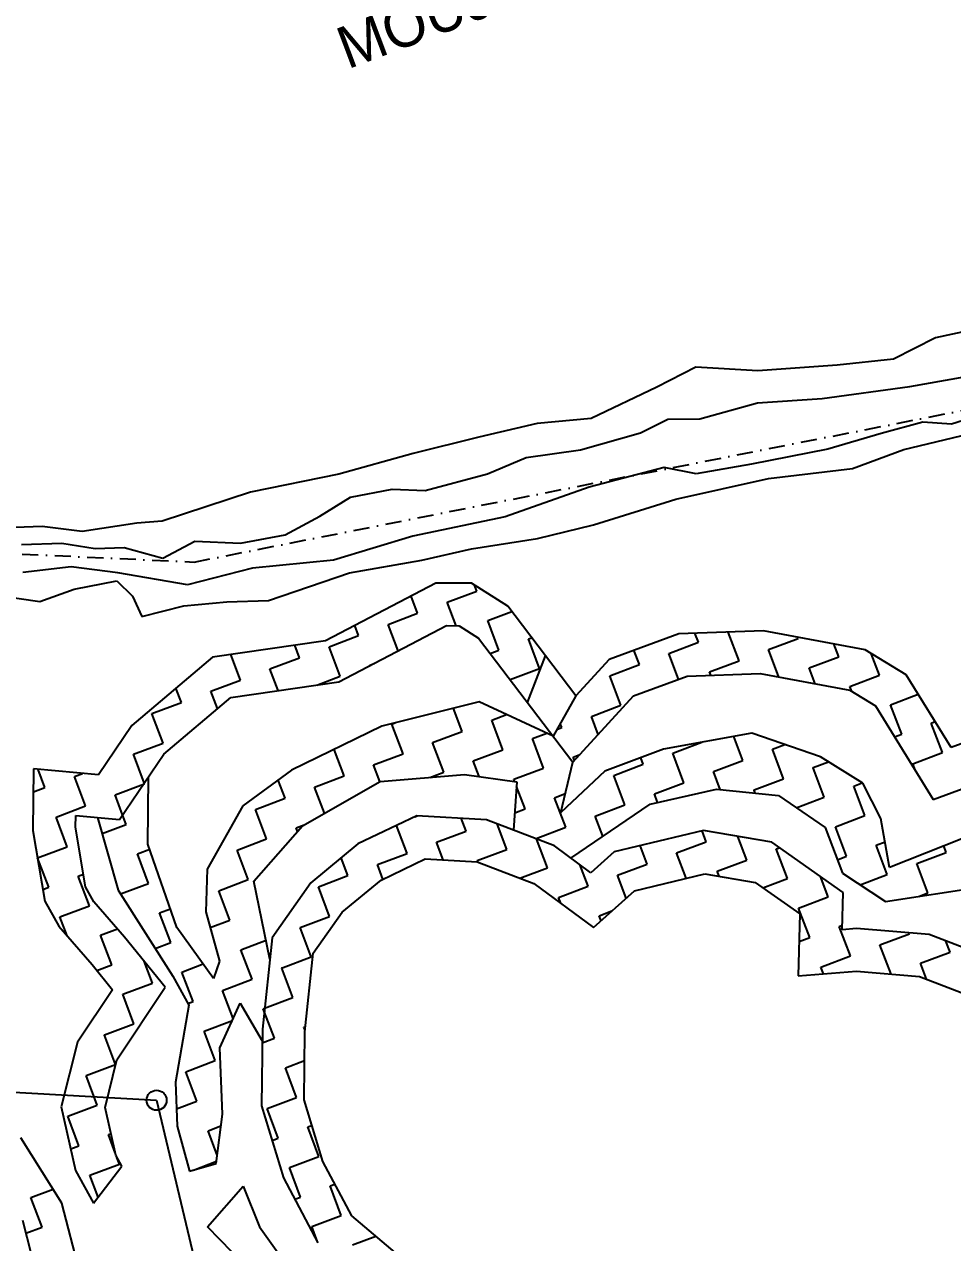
# Model space of a CAD drawing. Header units: metres. Extents: x 307096 to 311250, y 1932270 to 1936190.
# Drawn here: x 309346.1 to 309634, y 1935112.3 to 1935490.2 of the extents above; entities that cross this region are included whole.
import ezdxf

# ---------------------------------------------------------------- set-up
doc = ezdxf.new("R2010")
doc.units = ezdxf.units.M
doc.linetypes.add('DASHDOT', pattern=[1, 0.5, -0.25, 0, -0.25])
for name, color, linetype in [('LINE_WATER', 4, 'Continuous'), ('POLY_HATCH', 12, 'Continuous'), ('POLY_PARCEL', 6, 'Continuous'), ('POLY_WATER', 4, 'Continuous'), ('TEXT_MAPOUT', 7, 'Continuous'), ('V_BOUND_STREAM_LINE', 7, 'DASHDOT')]:
    doc.layers.add(name, color=color, linetype=linetype)

msp = doc.modelspace()

# ---------------------------------------------------------------- linework, layer by layer
msp.add_circle((309387.13, 1935156.48), 3.11)
at = {"layer": 'LINE_WATER'}
for p, q in [((309620.75, 1935377.9), (309650.26, 1935383.12)), ((309593.55, 1935374.19), (309620.75, 1935377.9)), ((309555.66, 1935367.88), (309573.45, 1935372.83)), ((309573.45, 1935372.83), (309593.55, 1935374.19)), ((309651.53, 1935371.94), (309633.65, 1935366.17)), ((309537.19, 1935363.47), (309545.64, 1935367.77)), ((309545.64, 1935367.77), (309555.66, 1935367.88)), ((309518.57, 1935358.2), (309537.19, 1935363.47)), ((309611.9, 1935363.32), (309595.31, 1935358.39)), ((309624.75, 1935366.83), (309611.9, 1935363.32)), ((309633.65, 1935366.17), (309624.75, 1935366.83)), ((309489.71, 1935350.82), (309501.72, 1935355.83)), ((309501.72, 1935355.83), (309518.57, 1935358.2)), ((309595.31, 1935358.39), (309571.62, 1935353.82)), ((309544.58, 1935352.71), (309521.27, 1935346.68)), ((309554.47, 1935350.83), (309544.58, 1935352.71)), ((309571.62, 1935353.82), (309554.47, 1935350.83)), ((309470.42, 1935345.62), (309489.71, 1935350.82)), ((309447.22, 1935343.58), (309460.18, 1935346.07)), ((309460.18, 1935346.07), (309470.42, 1935345.62)), ((309521.27, 1935346.68), (309495.23, 1935337.48)), ((309437.8, 1935337.63), (309447.22, 1935343.58)), ((309427.05, 1935331.82), (309437.8, 1935337.63)), ((309495.23, 1935337.48), (309466.59, 1935331.4)), ((309389.01, 1935324.65), (309399.02, 1935329.87)), ((309399.02, 1935329.87), (309413.14, 1935329.29)), ((309413.14, 1935329.29), (309427.05, 1935331.82)), ((309466.59, 1935331.4), (309442.01, 1935324)), ((309345.22, 1935328.89), (309357.7, 1935329.29)), ((309357.7, 1935329.29), (309368.07, 1935327.62)), ((309368.07, 1935327.62), (309377.05, 1935327.97)), ((309377.05, 1935327.97), (309389.01, 1935324.65)), ((309360.58, 1935321.97), (309345.66, 1935320.17)), ((309375.12, 1935320.06), (309360.58, 1935321.97)), ((309442.01, 1935324), (309416.82, 1935321.53)), ((309396.75, 1935316.37), (309375.12, 1935320.06)), ((309416.82, 1935321.53), (309396.75, 1935316.37))]:
    msp.add_line(p, q, dxfattribs=at)
at = {"layer": 'POLY_HATCH'}
for p, q in [((309473.78, 1935316.9), (309439.55, 1935299)), ((309484.79, 1935316.86), (309473.78, 1935316.9)), ((309496.07, 1935309.73), (309484.79, 1935316.86)), ((309517.16, 1935281.93), (309496.07, 1935309.73)), ((309443.67, 1935286.26), (309477, 1935303.69)), ((309477, 1935303.69), (309480.95, 1935303.68)), ((309480.95, 1935303.68), (309487, 1935299.85)), ((309487, 1935299.85), (309516.2, 1935261.34)), ((309549.08, 1935301.16), (309527.49, 1935293.22)), ((309575.33, 1935302.07), (309549.08, 1935301.16)), ((309606.93, 1935296.21), (309575.33, 1935302.07)), ((309439.55, 1935299), (309404.47, 1935293.95)), ((309619.66, 1935288.43), (309606.93, 1935296.21)), ((309404.47, 1935293.95), (309379.49, 1935272.74)), ((309502.13, 1935279.9), (309507.75, 1935294.33)), ((309527.49, 1935293.22), (309517.16, 1935281.93)), ((309535.06, 1935281.94), (309551.66, 1935288.05)), ((309551.66, 1935288.05), (309574.34, 1935288.83)), ((309574.34, 1935288.83), (309602.12, 1935283.68)), ((309633.55, 1935265.9), (309619.66, 1935288.43)), ((309410.11, 1935281.43), (309443.67, 1935286.26)), ((309389.39, 1935263.84), (309410.11, 1935281.43)), ((309517.16, 1935281.93), (309510.1, 1935269.4)), ((309516.2, 1935261.34), (309535.06, 1935281.94)), ((309602.12, 1935283.68), (309610.08, 1935278.82)), ((309487.21, 1935280.05), (309456.94, 1935272.48)), ((309510.1, 1935269.4), (309487.21, 1935280.05)), ((309610.08, 1935278.82), (309627.98, 1935249.8)), ((309379.49, 1935272.74), (309369.07, 1935257.43)), ((309652.34, 1935272.79), (309633.55, 1935265.9)), ((309456.94, 1935272.48), (309428.96, 1935258.84)), ((309571.76, 1935270.36), (309544.35, 1935265.41)), ((309593.03, 1935262.98), (309571.76, 1935270.36)), ((309544.35, 1935265.41), (309526.14, 1935258.54)), ((309375.61, 1935243.59), (309389.39, 1935263.84)), ((309512.5, 1935245.7), (309516.2, 1935261.34)), ((309606.12, 1935254.83), (309593.03, 1935262.98)), ((309348.99, 1935259.24), (309348.78, 1935240.19)), ((309369.07, 1935257.43), (309348.99, 1935259.24)), ((309428.96, 1935258.84), (309413.88, 1935247.76)), ((309456.46, 1935255.36), (309482.61, 1935257.52)), ((309482.61, 1935257.52), (309498.9, 1935255.2)), ((309526.14, 1935258.54), (309512.5, 1935245.7)), ((309627.98, 1935249.8), (309655.66, 1935259.95)), ((309384.45, 1935235.9), (309384.58, 1935256.76)), ((309432.36, 1935241.65), (309456.46, 1935255.36)), ((309498.9, 1935255.2), (309497.79, 1935240.28)), ((309611.79, 1935243.88), (309606.12, 1935254.83)), ((309540.16, 1935248.31), (309560.74, 1935252.99)), ((309560.74, 1935252.99), (309579.97, 1935251)), ((309579.97, 1935251), (309594.5, 1935241.08)), ((309413.88, 1935247.76), (309402.77, 1935228.18)), ((309515.63, 1935231.62), (309540.16, 1935248.31)), ((309361.99, 1935241.22), (309362.03, 1935244.81)), ((309362.03, 1935244.81), (309375.61, 1935243.59)), ((309368.77, 1935244.21), (309375.2, 1935221.63)), ((309467.82, 1935244.72), (309449.59, 1935235.99)), ((309489.41, 1935243.51), (309467.82, 1935244.72)), ((309510.53, 1935235.36), (309489.41, 1935243.51)), ((309614.43, 1935228.71), (309611.79, 1935243.88)), ((309348.78, 1935240.19), (309352.48, 1935218.21)), ((309365.11, 1935222.65), (309361.99, 1935241.22)), ((309417.29, 1935224.41), (309432.36, 1935241.65)), ((309556.75, 1935240.17), (309529.04, 1935233.53)), ((309577.96, 1935236.51), (309556.75, 1935240.17)), ((309594.5, 1935241.08), (309599.84, 1935226.93)), ((309648.74, 1935242.29), (309614.43, 1935228.71)), ((309393.44, 1935210.03), (309384.45, 1935235.9)), ((309449.59, 1935235.99), (309434.93, 1935223.89)), ((309521.83, 1935227.07), (309510.53, 1935235.36)), ((309600.06, 1935220.97), (309577.96, 1935236.51)), ((309456.75, 1935224.78), (309470.46, 1935231.35)), ((309470.46, 1935231.35), (309486.6, 1935230.45)), ((309529.04, 1935233.53), (309521.83, 1935227.07)), ((309402.77, 1935228.18), (309402.38, 1935214.94)), ((309486.6, 1935230.45), (309504.14, 1935223.68)), ((309422.26, 1935200.24), (309417.29, 1935224.41)), ((309434.93, 1935223.89), (309422.97, 1935206.87)), ((309444.71, 1935214.85), (309456.75, 1935224.78)), ((309504.14, 1935223.68), (309522.66, 1935210.09)), ((309535.36, 1935221.48), (309557.18, 1935226.71)), ((309557.18, 1935226.71), (309572.79, 1935224.01)), ((309572.79, 1935224.01), (309586.66, 1935214.26)), ((309599.84, 1935226.93), (309613.19, 1935218.1)), ((309613.19, 1935218.1), (309654.68, 1935224.52)), ((309367.67, 1935218.06), (309365.11, 1935222.65)), ((309375.2, 1935221.63), (309392.2, 1935194.93)), ((309522.66, 1935210.09), (309535.36, 1935221.48)), ((309599.72, 1935209.38), (309600.06, 1935220.97)), ((309352.48, 1935218.21), (309356.8, 1935210.45)), ((309377.2, 1935207.03), (309367.67, 1935218.06)), ((309402.38, 1935214.94), (309406.62, 1935199.6)), ((309435.73, 1935202.07), (309444.71, 1935214.85)), ((309586.66, 1935214.26), (309586.1, 1935195.07)), ((309356.8, 1935210.45), (309367.09, 1935198.55)), ((309404.77, 1935194.28), (309393.44, 1935210.03)), ((309604.18, 1935209.73), (309599.72, 1935209.38)), ((309626.72, 1935207.89), (309604.18, 1935209.73)), ((309389.81, 1935191.53), (309377.2, 1935207.03)), ((309422.97, 1935206.87), (309419.93, 1935178.5)), ((309652.24, 1935198.06), (309626.72, 1935207.89)), ((309433.12, 1935177.72), (309435.73, 1935202.07)), ((309367.09, 1935198.55), (309373.43, 1935190.76)), ((309406.62, 1935199.6), (309404.77, 1935194.28)), ((309392.2, 1935194.93), (309397.11, 1935186)), ((309586.1, 1935195.07), (309604.16, 1935196.49)), ((309604.16, 1935196.49), (309623.75, 1935194.89)), ((309623.75, 1935194.89), (309645.51, 1935186.51)), ((309373.43, 1935190.76), (309362.58, 1935174.48)), ((309374.82, 1935169.06), (309389.81, 1935191.53)), ((309397.11, 1935186), (309393.02, 1935162.13)), ((309406.75, 1935172.7), (309413.05, 1935186.63)), ((309413.05, 1935186.63), (309413.05, 1935186.63)), ((309413.05, 1935186.63), (309419.89, 1935174.88)), ((309419.93, 1935178.5), (309419.65, 1935154.76)), ((309362.58, 1935174.48), (309357.55, 1935154.4)), ((309432.87, 1935156.65), (309433.12, 1935177.72)), ((309407.55, 1935152.21), (309406.75, 1935172.7)), ((309371.12, 1935154.24), (309374.82, 1935169.06)), ((309393.02, 1935162.13), (309393.55, 1935148.47)), ((309438.71, 1935137.47), (309432.87, 1935156.65)), ((309357.55, 1935154.4), (309361.99, 1935134.7)), ((309374.45, 1935139.44), (309371.12, 1935154.24)), ((309405.63, 1935136.86), (309407.55, 1935152.21)), ((309419.65, 1935154.76), (309426.45, 1935132.41)), ((309393.55, 1935148.47), (309397.29, 1935134.48)), ((309357.76, 1935124.61), (309345.05, 1935144.78)), ((309376.3, 1935136.08), (309374.45, 1935139.44)), ((309397.29, 1935134.48), (309405.63, 1935136.86)), ((309447.64, 1935120.67), (309438.71, 1935137.47)), ((309361.99, 1935134.7), (309367.6, 1935124.55)), ((309367.6, 1935124.55), (309376.3, 1935136.08)), ((309402.88, 1935117.23), (309413.95, 1935129.79)), ((309413.95, 1935129.79), (309419.02, 1935117.2)), ((309426.45, 1935132.41), (309437.18, 1935112.24)), ((309365.43, 1935095.02), (309357.76, 1935124.61)), ((309345.5, 1935119.31), (309353.46, 1935088.6)), ((309463.8, 1935106.99), (309447.64, 1935120.67)), ((309414.42, 1935105.46), (309402.88, 1935117.23)), ((309419.02, 1935117.2), (309429.82, 1935102.25))]:
    msp.add_line(p, q, dxfattribs=at)
at = {"layer": 'POLY_HATCH', "linetype": 'Continuous'}
for p, q in [((309477.24, 1935310.98), (309486.4, 1935314.44)), ((309486.4, 1935314.44), (309485.7, 1935316.29)), ((309468.08, 1935307.53), (309466.06, 1935312.87)), ((309479.99, 1935303.68), (309477.24, 1935310.98)), ((309458.92, 1935304.07), (309468.08, 1935307.53)), ((309489.85, 1935305.28), (309497.32, 1935308.09)), ((309449.76, 1935300.62), (309448.59, 1935303.72)), ((309462.02, 1935295.86), (309458.92, 1935304.07)), ((309493.3, 1935296.12), (309489.85, 1935305.28)), ((309440.6, 1935297.16), (309449.76, 1935300.62)), ((309502.46, 1935299.57), (309503.48, 1935299.96)), ((309505.92, 1935290.42), (309502.46, 1935299.57)), ((309555.16, 1935298.53), (309554.1, 1935301.33)), ((309567.78, 1935292.83), (309564.43, 1935301.69)), ((309576.93, 1935296.28), (309586.09, 1935299.74)), ((309586.09, 1935299.74), (309585.95, 1935300.1)), ((309431.45, 1935293.71), (309429.97, 1935297.62)), ((309444.06, 1935288), (309440.6, 1935297.16)), ((309490.61, 1935295.1), (309493.3, 1935296.12)), ((309536.85, 1935291.62), (309535.18, 1935296.04)), ((309546, 1935295.08), (309555.16, 1935298.53)), ((309580.15, 1935287.76), (309576.93, 1935296.28)), ((309598.7, 1935294.03), (309597.2, 1935298.01)), ((309413.13, 1935286.8), (309410.12, 1935294.77)), ((309422.29, 1935290.25), (309431.45, 1935293.71)), ((309453.22, 1935291.46), (309454.64, 1935291.99)), ((309527.69, 1935288.17), (309536.85, 1935291.62)), ((309549.02, 1935287.08), (309546, 1935295.08)), ((309558.62, 1935289.37), (309567.78, 1935292.83)), ((309589.55, 1935290.58), (309598.7, 1935294.03)), ((309611.32, 1935288.33), (309608.77, 1935295.09)), ((309424.82, 1935283.55), (309422.29, 1935290.25)), ((309436.81, 1935285.27), (309444.06, 1935288)), ((309453.28, 1935291.29), (309453.22, 1935291.46)), ((309496.77, 1935286.97), (309505.92, 1935290.42)), ((309531.14, 1935279.01), (309527.69, 1935288.17)), ((309559.02, 1935288.3), (309558.62, 1935289.37)), ((309591.4, 1935285.67), (309589.55, 1935290.58)), ((309602.16, 1935284.87), (309611.32, 1935288.33)), ((309394.81, 1935279.89), (309393.14, 1935284.33)), ((309403.97, 1935283.34), (309413.13, 1935286.8)), ((309602.75, 1935283.29), (309602.16, 1935284.87)), ((309406.01, 1935277.95), (309403.97, 1935283.34)), ((309614.77, 1935279.17), (309623.37, 1935282.41)), ((309385.65, 1935276.44), (309394.81, 1935279.89)), ((309389.11, 1935267.28), (309385.65, 1935276.44)), ((309481.9, 1935270.89), (309479.2, 1935278.04)), ((309521.98, 1935275.55), (309531.14, 1935279.01)), ((309618.23, 1935270.01), (309614.77, 1935279.17)), ((309460.13, 1935273.14), (309461.16, 1935273.53)), ((309463.58, 1935263.98), (309460.13, 1935273.14)), ((309491.05, 1935274.35), (309495.7, 1935276.1)), ((309494.51, 1935265.19), (309491.05, 1935274.35)), ((309512.83, 1935272.1), (309512.34, 1935273.38)), ((309524.09, 1935269.96), (309521.98, 1935275.55)), ((309627.38, 1935273.47), (309628.6, 1935273.93)), ((309627.41, 1935273.41), (309627.38, 1935273.47)), ((309630.84, 1935264.31), (309627.41, 1935273.41)), ((309472.74, 1935267.44), (309481.9, 1935270.89)), ((309503.67, 1935268.64), (309508.11, 1935270.32)), ((309511.29, 1935271.52), (309512.83, 1935272.1)), ((309568.98, 1935261.9), (309566.17, 1935269.35)), ((309616.02, 1935269.18), (309618.23, 1935270.01)), ((309379.95, 1935263.82), (309389.11, 1935267.28)), ((309445.26, 1935257.08), (309442.17, 1935265.28)), ((309476.19, 1935258.28), (309472.74, 1935267.44)), ((309485.35, 1935261.74), (309494.51, 1935265.19)), ((309507.12, 1935259.49), (309503.67, 1935268.64)), ((309547.21, 1935264.15), (309556.27, 1935267.56)), ((309578.14, 1935265.35), (309582, 1935266.81)), ((309581.59, 1935256.19), (309578.14, 1935265.35)), ((309383.31, 1935254.91), (309379.95, 1935263.82)), ((309454.42, 1935260.53), (309463.58, 1935263.98)), ((309487.19, 1935256.87), (309485.35, 1935261.74)), ((309516.28, 1935262.94), (309518.4, 1935263.74)), ((309516.69, 1935261.87), (309516.28, 1935262.94)), ((309538.05, 1935260.69), (309537.28, 1935262.74)), ((309550.66, 1935254.99), (309547.21, 1935264.15)), ((309559.82, 1935258.44), (309568.98, 1935261.9)), ((309590.75, 1935259.65), (309595.51, 1935261.44)), ((309621.68, 1935260.85), (309630.84, 1935264.31)), ((309352.48, 1935253.46), (309350.34, 1935259.12)), ((309361.63, 1935256.91), (309364.17, 1935257.87)), ((309456.39, 1935255.32), (309454.42, 1935260.53)), ((309471.82, 1935256.63), (309476.19, 1935258.28)), ((309497.96, 1935256.03), (309507.12, 1935259.49)), ((309528.89, 1935257.24), (309538.05, 1935260.69)), ((309561.93, 1935252.86), (309559.82, 1935258.44)), ((309590.77, 1935259.59), (309590.75, 1935259.65)), ((309594.21, 1935250.49), (309590.77, 1935259.59)), ((309622.5, 1935258.69), (309621.68, 1935260.85)), ((309365.09, 1935247.76), (309361.63, 1935256.91)), ((309374.25, 1935251.21), (309383.06, 1935254.53)), ((309383.06, 1935254.53), (309383.41, 1935254.66)), ((309383.41, 1935254.66), (309383.31, 1935254.91)), ((309426.95, 1935250.17), (309424.82, 1935255.8)), ((309436.11, 1935253.62), (309445.26, 1935257.08)), ((309498.24, 1935255.29), (309497.96, 1935256.03)), ((309501.42, 1935246.87), (309498.8, 1935253.83)), ((309532.35, 1935248.08), (309528.89, 1935257.24)), ((309541.51, 1935251.53), (309550.66, 1935254.99)), ((309572.43, 1935252.74), (309581.59, 1935256.19)), ((309603.36, 1935253.94), (309605.97, 1935254.93)), ((309606.82, 1935244.79), (309603.36, 1935253.94)), ((309348.92, 1935252.12), (309352.48, 1935253.46)), ((309376.59, 1935245.01), (309374.25, 1935251.21)), ((309417.79, 1935246.71), (309426.95, 1935250.17)), ((309439.16, 1935245.52), (309436.11, 1935253.62)), ((309510.58, 1935250.33), (309513.89, 1935251.58)), ((309514.03, 1935241.17), (309510.58, 1935250.33)), ((309542.52, 1935248.84), (309541.51, 1935251.53)), ((309572.46, 1935252.68), (309572.43, 1935252.74)), ((309572.81, 1935251.74), (309572.46, 1935252.68)), ((309585.52, 1935247.21), (309594.21, 1935250.49)), ((309355.93, 1935244.3), (309365.09, 1935247.76)), ((309421.24, 1935237.55), (309417.79, 1935246.71)), ((309498.19, 1935245.66), (309501.42, 1935246.87)), ((309523.19, 1935244.62), (309532.35, 1935248.08)), ((309359.39, 1935235.14), (309355.93, 1935244.3)), ((309377.7, 1935242.05), (309376.59, 1935245.01)), ((309467.25, 1935244.44), (309467.95, 1935244.71)), ((309483.1, 1935239.96), (309481.6, 1935243.95)), ((309525.55, 1935238.37), (309523.19, 1935244.62)), ((309597.66, 1935241.33), (309606.82, 1935244.79)), ((309370.19, 1935239.22), (309377.7, 1935242.05)), ((309430.4, 1935241.01), (309432.88, 1935241.94)), ((309430.82, 1935239.89), (309430.4, 1935241.01)), ((309464.79, 1935233.06), (309461.52, 1935241.7)), ((309473.94, 1935236.51), (309483.1, 1935239.96)), ((309495.71, 1935234.26), (309492.71, 1935242.24)), ((309504.87, 1935237.72), (309514.03, 1935241.17)), ((309557.57, 1935236.67), (309556.29, 1935240.07)), ((309601.11, 1935232.17), (309597.66, 1935241.33)), ((309350.23, 1935231.69), (309359.39, 1935235.14)), ((309412.09, 1935234.1), (309421.24, 1935237.55)), ((309476.01, 1935231.04), (309473.94, 1935236.51)), ((309504.95, 1935237.52), (309504.87, 1935237.72)), ((309508.33, 1935228.56), (309504.95, 1935237.52)), ((309539.26, 1935229.76), (309537.11, 1935235.46)), ((309548.41, 1935233.22), (309557.57, 1935236.67)), ((309570.19, 1935230.97), (309567.41, 1935238.33)), ((309610.27, 1935235.63), (309613.05, 1935236.67)), ((309613.73, 1935226.47), (309610.27, 1935235.63)), ((309632.04, 1935233.38), (309631.29, 1935235.38)), ((309353.68, 1935222.53), (309350.23, 1935231.69)), ((309381.16, 1935232.89), (309384.99, 1935234.34)), ((309384.61, 1935223.74), (309381.16, 1935232.89)), ((309415.54, 1935224.94), (309412.09, 1935234.1)), ((309446.47, 1935226.15), (309444.38, 1935231.69)), ((309455.63, 1935229.6), (309464.79, 1935233.06)), ((309486.56, 1935230.81), (309495.71, 1935234.26)), ((309551.39, 1935225.32), (309548.41, 1935233.22)), ((309579.34, 1935234.42), (309580.37, 1935234.81)), ((309582.8, 1935225.26), (309579.34, 1935234.42)), ((309598.27, 1935231.1), (309601.11, 1935232.17)), ((309622.89, 1935229.92), (309632.04, 1935233.38)), ((309457.34, 1935225.06), (309455.63, 1935229.6)), ((309486.71, 1935230.41), (309486.56, 1935230.81)), ((309499.82, 1935225.35), (309508.33, 1935228.56)), ((309520.94, 1935222.85), (309518.4, 1935229.59)), ((309530.1, 1935226.31), (309539.26, 1935229.76)), ((309561.03, 1935227.51), (309570.19, 1935230.97)), ((309561.62, 1935225.94), (309561.03, 1935227.51)), ((309626.34, 1935220.77), (309622.89, 1935229.92)), ((309362.84, 1935225.98), (309364.45, 1935226.59)), ((309366.29, 1935216.83), (309362.84, 1935225.98)), ((309375.94, 1935220.46), (309384.61, 1935223.74)), ((309406.38, 1935221.49), (309415.54, 1935224.94)), ((309437.31, 1935222.69), (309446.47, 1935226.15)), ((309532.79, 1935219.17), (309530.1, 1935226.31)), ((309575.12, 1935222.37), (309582.8, 1935225.26)), ((309595.41, 1935219.56), (309593.01, 1935225.93)), ((309605.33, 1935223.3), (309613.73, 1935226.47)), ((309351.87, 1935221.85), (309353.68, 1935222.53)), ((309409.84, 1935212.33), (309406.38, 1935221.49)), ((309440.77, 1935213.53), (309437.31, 1935222.69)), ((309511.78, 1935219.4), (309520.94, 1935222.85)), ((309623.51, 1935219.7), (309626.34, 1935220.77)), ((309357.14, 1935213.37), (309366.29, 1935216.83)), ((309512.47, 1935217.57), (309511.78, 1935219.4)), ((309586.25, 1935216.11), (309595.41, 1935219.56)), ((309589.71, 1935206.95), (309586.25, 1935216.11)), ((309359.35, 1935207.51), (309357.14, 1935213.37)), ((309388.07, 1935214.58), (309391.42, 1935215.84)), ((309391.52, 1935205.42), (309388.07, 1935214.58)), ((309403.73, 1935210.03), (309409.84, 1935212.33)), ((309418.99, 1935215.78), (309419.06, 1935215.81)), ((309419.15, 1935215.37), (309418.99, 1935215.78)), ((309431.61, 1935210.08), (309440.77, 1935213.53)), ((309524.39, 1935213.7), (309528.34, 1935215.19)), ((309524.97, 1935212.16), (309524.39, 1935213.7)), ((309369.75, 1935207.67), (309374.96, 1935209.63)), ((309435.06, 1935200.92), (309431.61, 1935210.08)), ((309598.87, 1935210.4), (309599.76, 1935210.74)), ((309602.32, 1935201.24), (309598.87, 1935210.4)), ((309620.64, 1935208.15), (309620.55, 1935208.39)), ((309373.2, 1935198.51), (309369.75, 1935207.67)), ((309386.68, 1935203.6), (309391.52, 1935205.42)), ((309413.29, 1935203.17), (309421.06, 1935206.1)), ((309586.41, 1935205.71), (309589.71, 1935206.95)), ((309611.48, 1935204.7), (309620.64, 1935208.15)), ((309614.91, 1935195.61), (309611.48, 1935204.7)), ((309633.25, 1935202.45), (309631.96, 1935205.87)), ((309416.75, 1935194.01), (309413.29, 1935203.17)), ((309425.9, 1935197.47), (309435.06, 1935200.92)), ((309593.16, 1935197.79), (309602.32, 1935201.24)), ((309624.09, 1935198.99), (309633.25, 1935202.45)), ((309368.55, 1935196.76), (309373.2, 1935198.51)), ((309385.82, 1935192.81), (309383.26, 1935199.58)), ((309394.97, 1935196.26), (309401.56, 1935198.75)), ((309425.93, 1935197.41), (309425.9, 1935197.47)), ((309429.36, 1935188.31), (309425.93, 1935197.41)), ((309593.96, 1935195.69), (309593.16, 1935197.79)), ((309625.96, 1935194.04), (309624.09, 1935198.99)), ((309398.43, 1935187.1), (309394.97, 1935196.26)), ((309407.59, 1935190.56), (309416.75, 1935194.01)), ((309376.66, 1935189.35), (309385.82, 1935192.81)), ((309407.61, 1935190.5), (309407.59, 1935190.56)), ((309410.88, 1935181.83), (309407.61, 1935190.5)), ((309380.11, 1935180.19), (309376.66, 1935189.35)), ((309396.84, 1935186.5), (309398.43, 1935187.1)), ((309420.63, 1935185.02), (309429.36, 1935188.31)), ((309420.2, 1935184.85), (309420.63, 1935185.02)), ((309420.52, 1935184), (309420.2, 1935184.85)), ((309423.65, 1935175.7), (309420.52, 1935184)), ((309370.95, 1935176.74), (309380.11, 1935180.19)), ((309401.88, 1935177.94), (309410.62, 1935181.24)), ((309432.81, 1935179.15), (309433.3, 1935179.33)), ((309433.17, 1935178.19), (309432.81, 1935179.15)), ((309370.98, 1935176.68), (309370.95, 1935176.74)), ((309374.41, 1935167.58), (309370.98, 1935176.68)), ((309405.34, 1935168.79), (309401.88, 1935177.94)), ((309419.88, 1935174.27), (309423.65, 1935175.7)), ((309365.25, 1935164.13), (309374.41, 1935167.58)), ((309396.18, 1935165.33), (309405.34, 1935168.79)), ((309427.11, 1935166.54), (309433.02, 1935168.77)), ((309368.71, 1935154.97), (309365.25, 1935164.13)), ((309399.63, 1935156.17), (309396.18, 1935165.33)), ((309430.56, 1935157.38), (309427.11, 1935166.54)), ((309393.34, 1935153.8), (309399.63, 1935156.17)), ((309421.41, 1935153.92), (309430.56, 1935157.38)), ((309359.55, 1935151.51), (309368.71, 1935154.97)), ((309424.86, 1935144.77), (309421.41, 1935153.92)), ((309363, 1935142.36), (309359.55, 1935151.51)), ((309403.09, 1935147.02), (309407.09, 1935148.52)), ((309434.02, 1935148.22), (309435.29, 1935148.7)), ((309437.47, 1935139.06), (309434.02, 1935148.22)), ((309372.16, 1935145.81), (309372.95, 1935146.11)), ((309374.28, 1935140.2), (309372.16, 1935145.81)), ((309405.95, 1935139.42), (309403.09, 1935147.02)), ((309422.92, 1935144.03), (309424.86, 1935144.77)), ((309360.48, 1935141.4), (309363, 1935142.36)), ((309366.46, 1935133.2), (309375.61, 1935136.65)), ((309375.61, 1935136.65), (309374.81, 1935138.77)), ((309398.54, 1935134.84), (309405.72, 1935137.55)), ((309428.31, 1935135.61), (309437.47, 1935139.06)), ((309369.01, 1935126.42), (309366.46, 1935133.2)), ((309431.77, 1935126.45), (309428.31, 1935135.61)), ((309440.93, 1935129.9), (309442.43, 1935130.47)), ((309444.38, 1935120.75), (309440.93, 1935129.9)), ((309348.14, 1935126.29), (309355.06, 1935128.9)), ((309351.59, 1935117.13), (309348.14, 1935126.29)), ((309429.98, 1935125.78), (309431.77, 1935126.45)), ((309435.22, 1935117.29), (309444.38, 1935120.75)), ((309346.56, 1935115.23), (309351.59, 1935117.13)), ((309437.01, 1935112.57), (309435.22, 1935117.29)), ((309447.84, 1935111.59), (309455.12, 1935114.34))]:
    msp.add_line(p, q, dxfattribs=at)
at = {"layer": 'POLY_PARCEL'}
for p, q in [((309317.38, 1935160.39), (309387.13, 1935156.48)), ((309387.13, 1935156.48), (309411.37, 1935054.41))]:
    msp.add_line(p, q, dxfattribs=at)
at = {"layer": 'POLY_WATER'}
for p, q in [((309640.73, 1935395.52), (309628.69, 1935392.97)), ((309628.69, 1935392.97), (309615.72, 1935386.39)), ((309615.72, 1935386.39), (309598.22, 1935384.53)), ((309554.4, 1935383.9), (309542.23, 1935377.63)), ((309573.65, 1935382.75), (309554.4, 1935383.9)), ((309598.22, 1935384.53), (309573.65, 1935382.75)), ((309542.23, 1935377.63), (309521.86, 1935367.96)), ((309521.86, 1935367.96), (309505.16, 1935366.4)), ((309505.16, 1935366.4), (309487.03, 1935362.16)), ((309487.03, 1935362.16), (309466.75, 1935357.11)), ((309618.89, 1935358.3), (309639.16, 1935363.24)), ((309466.75, 1935357.11), (309443.63, 1935350.68)), ((309602.92, 1935352.45), (309618.89, 1935358.3)), ((309576.94, 1935349.3), (309602.92, 1935352.45)), ((309443.63, 1935350.68), (309416.22, 1935345.07)), ((309548.2, 1935342.96), (309576.94, 1935349.3)), ((309416.22, 1935345.07), (309388.84, 1935336.13)), ((309522.62, 1935334.93), (309548.2, 1935342.96)), ((309351.68, 1935334.49), (309337.66, 1935333.94)), ((309364.06, 1935332.89), (309351.68, 1935334.49)), ((309380.99, 1935335.46), (309364.06, 1935332.89)), ((309388.84, 1935336.13), (309380.99, 1935335.46)), ((309505.31, 1935330.74), (309522.62, 1935334.93)), ((309484.76, 1935327.48), (309505.31, 1935330.74)), ((309469.34, 1935324), (309484.76, 1935327.48)), ((309446.91, 1935320.03), (309469.34, 1935324)), ((309421.88, 1935311.49), (309446.91, 1935320.03)), ((309350.93, 1935311.16), (309361.54, 1935314.98)), ((309361.54, 1935314.98), (309374.76, 1935317.63)), ((309374.76, 1935317.63), (309379.63, 1935312.82)), ((309330.57, 1935314.09), (309350.93, 1935311.16)), ((309379.63, 1935312.82), (309382.54, 1935306.54)), ((309395.52, 1935309.82), (309408.89, 1935311.09)), ((309408.89, 1935311.09), (309421.88, 1935311.49)), ((309382.54, 1935306.54), (309395.52, 1935309.82))]:
    msp.add_line(p, q, dxfattribs=at)
at = {"layer": 'V_BOUND_STREAM_LINE', "ltscale": 10}
for p, q in [((309398.74, 1935323.43), (309748.72, 1935392.45)), ((309325.26, 1935326.83), (309398.74, 1935323.43))]:
    msp.add_line(p, q, dxfattribs=at)

# ---------------------------------------------------------------- texts
at = {"layer": 'TEXT_MAPOUT'}
msp.add_text('MOUJE PATVALCHI SHIV', height=13.0508, rotation=20.6667, dxfattribs=at).set_placement((309446.36, 1935476.19))

doc.saveas('drawing.dxf')
